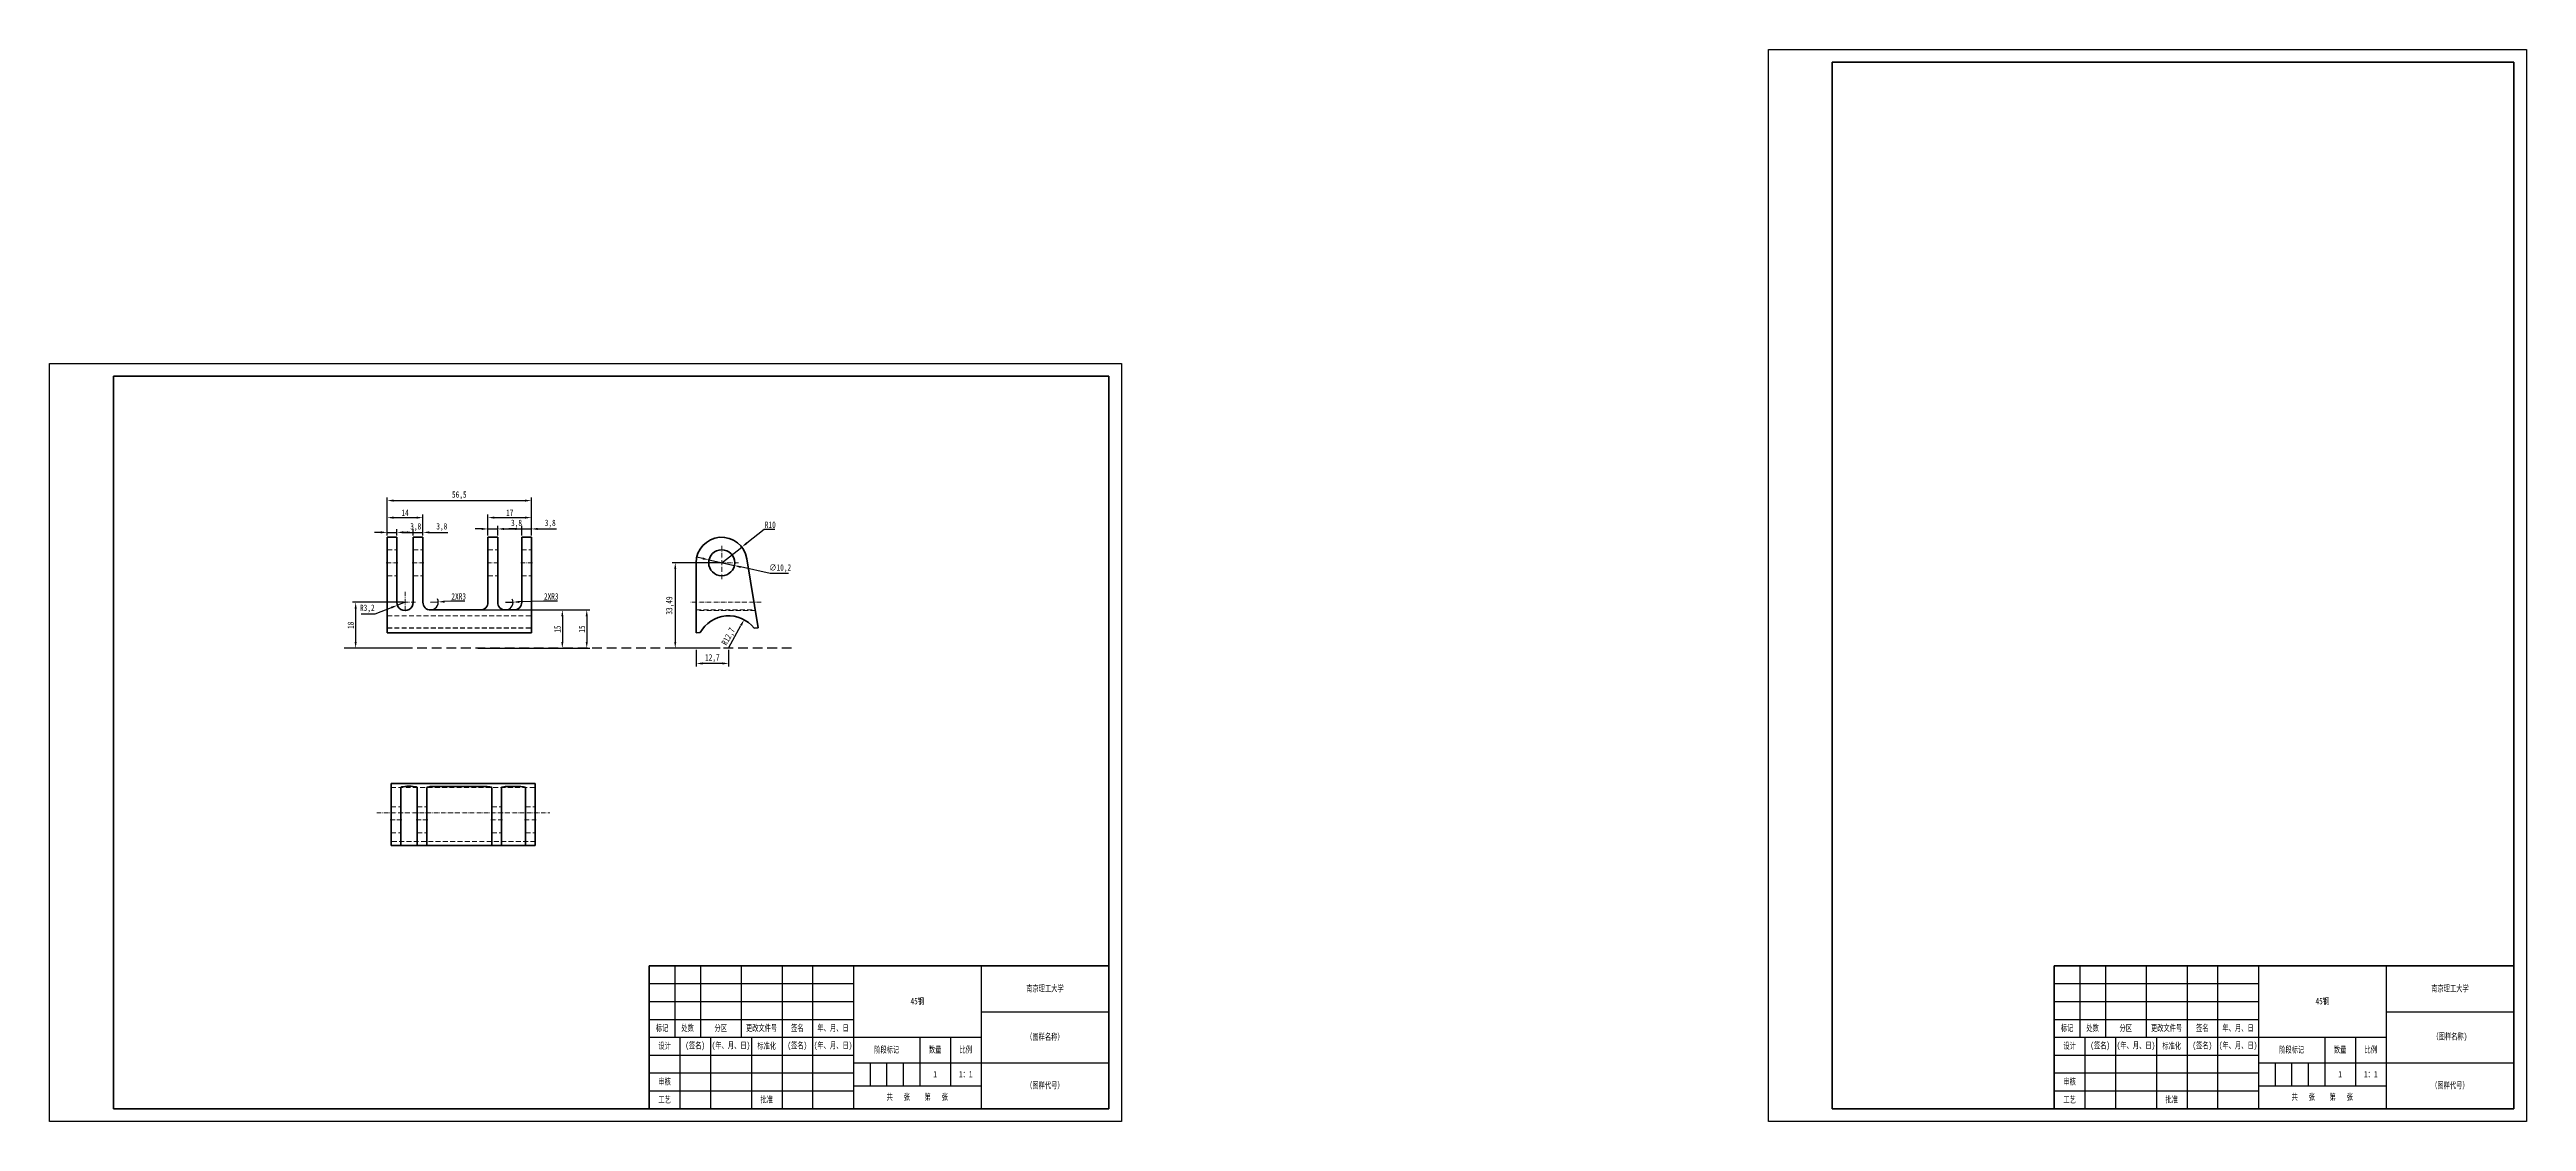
# Model space of a CAD drawing. Header units: millimetres. Extents: x 1050 to 2021, y 766 to 1186.
import ezdxf

# ---------------------------------------------------------------- set-up
doc = ezdxf.new("R2010")
doc.units = ezdxf.units.MM
doc.header["$LTSCALE"] = 0.3
for name, pattern in [('CENTER', [50.8, 31.75, -6.35, 6.35, -6.35]), ('DASHDOT', [18.5, 12, -3, 0.5, -3]), ('DASHED', [19.05, 12.7, -6.35])]:
    doc.linetypes.add(name, pattern=pattern)
for name, color, linetype, lineweight in [('尺寸线', 3, 'Continuous', 25), ('粗实线', 7, 'Continuous', 50), ('细实线', 7, 'Continuous', 25), ('细文本', 7, 'Continuous', 25), ('细点画线', 1, 'CENTER', 25), ('虚线', 2, 'DASHED', 25)]:
    doc.layers.add(name, color=color, linetype=linetype, lineweight=lineweight)
doc.styles.add('NUT Standard', font='simfang.ttf', dxfattribs={"width": 0.7, "height": 2.5})
doc.dimstyles.new('NUT Standard', dxfattribs={"dimtxt": 2.5, "dimasz": 2.5, "dimexe": 1.25, "dimexo": 0.625, "dimtad": 1, "dimtoh": 1, "dimtxsty": 'NUT Standard', "dimcen": 2.5, "dimadec": 0, "dimazin": 0, "dimtfac": 1, "dimtmove": 0, "dimatfit": 3, "dimfxl": 1, "dimarcsym": 0})

# ---------------------------------------------------------------- blocks, each defined once
blk = doc.blocks.new('*D17')
at = {"layer": 'Defpoints', "color": 0, "transparency": 16777216}
for p in [(1322.16, 962.2), (1316.11, 951.04)]:
    blk.add_point(p, dxfattribs=at)
at = {"layer": '尺寸线', "color": 0, "lineweight": -2, "transparency": 16777216}
blk.add_line((1316.25, 951.28), (1320.97, 960), dxfattribs=at)
at = {"layer": '尺寸线', "color": 0, "transparency": 16777216}
blk.add_solid([(1320.61, 960.2), (1321.34, 959.81), (1322.16, 962.2)], dxfattribs=at)
at = {"layer": '尺寸线', "color": 0, "transparency": 16777216, "insert": (1316.2, 955.53), "char_height": 2.5, "attachment_point": 5, "rotation": 61.54091, "style": 'NUT Standard'}
blk.add_mtext('R12,7', dxfattribs=at)
blk = doc.blocks.new('*D18')
at = {"layer": 'Defpoints', "color": 0, "transparency": 16777216}
for p in [(1321.29, 990.69), (1313.41, 984.53)]:
    blk.add_point(p, dxfattribs=at)
at = {"layer": '尺寸线', "color": 0, "lineweight": -2, "transparency": 16777216}
for p, q in [((1313.41, 984.53), (1321.29, 990.69)), ((1330.01, 997.52), (1323.26, 992.23)), ((1334.27, 997.52), (1330.01, 997.52))]:
    blk.add_line(p, q, dxfattribs=at)
at = {"layer": '尺寸线', "color": 0, "transparency": 16777216}
blk.add_solid([(1323, 992.56), (1323.51, 991.9), (1321.29, 990.69)], dxfattribs=at)
at = {"layer": '尺寸线', "color": 0, "transparency": 16777216, "insert": (1332.45, 999.41), "char_height": 2.5, "attachment_point": 5, "style": 'NUT Standard'}
blk.add_mtext('R10', dxfattribs=at)
blk = doc.blocks.new('*D19')
at = {"layer": 'Defpoints', "color": 0, "transparency": 16777216}
for p in [(1308.43, 985.64), (1318.39, 983.42)]:
    blk.add_point(p, dxfattribs=at)
at = {"layer": '尺寸线', "color": 0, "lineweight": -2, "transparency": 16777216}
for p, q in [((1305.99, 986.18), (1303.55, 986.72)), ((1308.43, 985.64), (1318.39, 983.42)), ((1332.44, 980.29), (1320.83, 982.88)), ((1339.6, 980.29), (1332.44, 980.29))]:
    blk.add_line(p, q, dxfattribs=at)
at = {"layer": '尺寸线', "color": 0, "transparency": 16777216}
for points in [[(1306.09, 986.59), (1305.9, 985.77), (1308.43, 985.64)], [(1320.92, 983.28), (1320.74, 982.47), (1318.39, 983.42)]]:
    blk.add_solid(points, dxfattribs=at)
at = {"layer": '尺寸线', "color": 0, "transparency": 16777216, "insert": (1336.33, 982.36), "char_height": 2.5, "attachment_point": 5, "style": 'NUT Standard'}
blk.add_mtext('∅10,2', dxfattribs=at)
blk = doc.blocks.new('*D20')
at = {"layer": 'Defpoints', "color": 0, "transparency": 16777216}
for p in [(1186.35, 967.88), (1189.34, 969.04)]:
    blk.add_point(p, dxfattribs=at)
at = {"layer": '尺寸线', "color": 0, "lineweight": -2, "transparency": 16777216}
for p, q in [((1172.11, 964.51), (1177.62, 964.51)), ((1177.62, 964.51), (1184.02, 966.98)), ((1189.34, 969.04), (1186.35, 967.88))]:
    blk.add_line(p, q, dxfattribs=at)
at = {"layer": '尺寸线', "color": 0, "transparency": 16777216}
blk.add_solid([(1183.87, 967.37), (1184.17, 966.59), (1186.35, 967.88)], dxfattribs=at)
at = {"layer": '尺寸线', "color": 0, "transparency": 16777216, "insert": (1174.55, 966.57), "char_height": 2.5, "attachment_point": 5, "style": 'NUT Standard'}
blk.add_mtext('R3,2', dxfattribs=at)
blk = doc.blocks.new('*D21')
at = {"layer": 'Defpoints', "color": 0, "transparency": 16777216}
for p in [(1199.34, 969.04), (1202.33, 969.18)]:
    blk.add_point(p, dxfattribs=at)
at = {"layer": '尺寸线', "color": 0, "lineweight": -2, "transparency": 16777216}
for p, q in [((1199.34, 969.04), (1202.33, 969.18)), ((1207.33, 969.43), (1204.83, 969.31)), ((1212.78, 969.43), (1207.33, 969.43))]:
    blk.add_line(p, q, dxfattribs=at)
blk.add_arc((1199.34, 969.04), 3, 281.93662, 26.68908, dxfattribs=at)
at = {"layer": '尺寸线', "color": 0, "transparency": 16777216}
blk.add_solid([(1204.81, 969.72), (1204.85, 968.89), (1202.33, 969.18)], dxfattribs=at)
at = {"layer": '尺寸线', "color": 0, "transparency": 16777216, "insert": (1210.37, 971.32), "char_height": 2.5, "attachment_point": 5, "style": 'NUT Standard'}
blk.add_mtext('2XR3', dxfattribs=at)
blk = doc.blocks.new('*D22')
at = {"layer": 'Defpoints', "color": 0, "transparency": 16777216}
for p in [(1228.64, 969.04), (1231.64, 969.12)]:
    blk.add_point(p, dxfattribs=at)
at = {"layer": '尺寸线', "color": 0, "lineweight": -2, "transparency": 16777216}
for p, q in [((1228.64, 969.04), (1231.64, 969.12)), ((1243.59, 969.43), (1234.14, 969.18)), ((1249.05, 969.43), (1243.59, 969.43))]:
    blk.add_line(p, q, dxfattribs=at)
blk.add_arc((1228.64, 969.04), 3, 281.93662, 25.37874, dxfattribs=at)
at = {"layer": '尺寸线', "color": 0, "transparency": 16777216}
blk.add_solid([(1234.12, 969.6), (1234.15, 968.76), (1231.64, 969.12)], dxfattribs=at)
at = {"layer": '尺寸线', "color": 0, "transparency": 16777216, "insert": (1246.63, 971.32), "char_height": 2.5, "attachment_point": 5, "style": 'NUT Standard'}
blk.add_mtext('2XR3', dxfattribs=at)
blk = doc.blocks.new('*D23')
at = {"layer": 'Defpoints', "color": 0, "transparency": 16777216}
for p in [(1182.34, 994.53), (1186.14, 996.43), (1186.14, 994.53)]:
    blk.add_point(p, dxfattribs=at)
at = {"layer": '尺寸线', "color": 0, "lineweight": -2, "transparency": 16777216}
for p, q in [((1179.84, 996.43), (1177.34, 996.43)), ((1182.34, 995.15), (1182.34, 997.68)), ((1182.34, 996.43), (1186.14, 996.43)), ((1186.14, 995.15), (1186.14, 997.68)), ((1188.64, 996.43), (1195.93, 996.43))]:
    blk.add_line(p, q, dxfattribs=at)
at = {"layer": '尺寸线', "color": 0, "transparency": 16777216}
for points in [[(1179.84, 996.85), (1179.84, 996.02), (1182.34, 996.43)], [(1188.64, 996.85), (1188.64, 996.02), (1186.14, 996.43)]]:
    blk.add_solid(points, dxfattribs=at)
at = {"layer": '尺寸线', "color": 0, "transparency": 16777216, "insert": (1193.53, 998.5), "char_height": 2.5, "attachment_point": 5, "style": 'NUT Standard'}
blk.add_mtext('3,8', dxfattribs=at)
blk = doc.blocks.new('*D24')
at = {"layer": 'Defpoints', "color": 0, "transparency": 16777216}
for p in [(1192.54, 994.53), (1196.34, 996.43), (1196.34, 994.53)]:
    blk.add_point(p, dxfattribs=at)
at = {"layer": '尺寸线', "color": 0, "lineweight": -2, "transparency": 16777216}
for p, q in [((1190.04, 996.43), (1187.54, 996.43)), ((1192.54, 995.15), (1192.54, 997.68)), ((1192.54, 996.43), (1196.34, 996.43)), ((1196.34, 995.15), (1196.34, 997.68)), ((1198.84, 996.43), (1206.13, 996.43))]:
    blk.add_line(p, q, dxfattribs=at)
at = {"layer": '尺寸线', "color": 0, "transparency": 16777216}
for points in [[(1190.04, 996.85), (1190.04, 996.02), (1192.54, 996.43)], [(1198.84, 996.85), (1198.84, 996.02), (1196.34, 996.43)]]:
    blk.add_solid(points, dxfattribs=at)
at = {"layer": '尺寸线', "color": 0, "transparency": 16777216, "insert": (1203.73, 998.5), "char_height": 2.5, "attachment_point": 5, "style": 'NUT Standard'}
blk.add_mtext('3,8', dxfattribs=at)
blk = doc.blocks.new('*D25')
at = {"layer": 'Defpoints', "color": 0, "transparency": 16777216}
for p in [(1221.84, 994.53), (1225.64, 997.78), (1225.64, 994.53)]:
    blk.add_point(p, dxfattribs=at)
at = {"layer": '尺寸线', "color": 0, "lineweight": -2, "transparency": 16777216}
for p, q in [((1219.34, 997.78), (1216.84, 997.78)), ((1221.84, 995.15), (1221.84, 999.03)), ((1221.84, 997.78), (1225.64, 997.78)), ((1225.64, 995.15), (1225.64, 999.03)), ((1228.14, 997.78), (1235.43, 997.78))]:
    blk.add_line(p, q, dxfattribs=at)
at = {"layer": '尺寸线', "color": 0, "transparency": 16777216}
for points in [[(1219.34, 998.2), (1219.34, 997.37), (1221.84, 997.78)], [(1228.14, 998.2), (1228.14, 997.37), (1225.64, 997.78)]]:
    blk.add_solid(points, dxfattribs=at)
at = {"layer": '尺寸线', "color": 0, "transparency": 16777216, "insert": (1233.03, 999.85), "char_height": 2.5, "attachment_point": 5, "style": 'NUT Standard'}
blk.add_mtext('3,8', dxfattribs=at)
blk = doc.blocks.new('*D26')
at = {"layer": 'Defpoints', "color": 0, "transparency": 16777216}
for p in [(1235.04, 994.53), (1238.84, 997.78), (1238.84, 994.53)]:
    blk.add_point(p, dxfattribs=at)
at = {"layer": '尺寸线', "color": 0, "lineweight": -2, "transparency": 16777216}
for p, q in [((1232.54, 997.78), (1230.04, 997.78)), ((1235.04, 995.15), (1235.04, 999.03)), ((1235.04, 997.78), (1238.84, 997.78)), ((1238.84, 995.15), (1238.84, 999.03)), ((1241.34, 997.78), (1248.63, 997.78))]:
    blk.add_line(p, q, dxfattribs=at)
at = {"layer": '尺寸线', "color": 0, "transparency": 16777216}
for points in [[(1232.54, 998.2), (1232.54, 997.37), (1235.04, 997.78)], [(1241.34, 998.2), (1241.34, 997.37), (1238.84, 997.78)]]:
    blk.add_solid(points, dxfattribs=at)
at = {"layer": '尺寸线', "color": 0, "transparency": 16777216, "insert": (1246.23, 999.85), "char_height": 2.5, "attachment_point": 5, "style": 'NUT Standard'}
blk.add_mtext('3,8', dxfattribs=at)
blk = doc.blocks.new('*D27')
at = {"layer": 'Defpoints', "color": 0, "transparency": 16777216}
for p in [(1196.34, 1002.21), (1182.34, 994.53), (1196.34, 994.53)]:
    blk.add_point(p, dxfattribs=at)
at = {"layer": '尺寸线', "color": 0, "lineweight": -2, "transparency": 16777216}
for p, q in [((1182.34, 995.15), (1182.34, 1003.46)), ((1184.84, 1002.21), (1193.84, 1002.21)), ((1196.34, 995.15), (1196.34, 1003.46))]:
    blk.add_line(p, q, dxfattribs=at)
at = {"layer": '尺寸线', "color": 0, "transparency": 16777216}
for points in [[(1184.84, 1002.63), (1184.84, 1001.8), (1182.34, 1002.21)], [(1193.84, 1002.63), (1193.84, 1001.8), (1196.34, 1002.21)]]:
    blk.add_solid(points, dxfattribs=at)
at = {"layer": '尺寸线', "color": 0, "transparency": 16777216, "insert": (1189.34, 1004.09), "char_height": 2.5, "attachment_point": 5, "style": 'NUT Standard'}
blk.add_mtext('14', dxfattribs=at)
blk = doc.blocks.new('*D28')
at = {"layer": 'Defpoints', "color": 0, "transparency": 16777216}
for p in [(1238.84, 1002.21), (1221.84, 994.53), (1238.84, 994.53)]:
    blk.add_point(p, dxfattribs=at)
at = {"layer": '尺寸线', "color": 0, "lineweight": -2, "transparency": 16777216}
for p, q in [((1221.84, 995.15), (1221.84, 1003.46)), ((1224.34, 1002.21), (1236.34, 1002.21)), ((1238.84, 995.15), (1238.84, 1003.46))]:
    blk.add_line(p, q, dxfattribs=at)
at = {"layer": '尺寸线', "color": 0, "transparency": 16777216}
for points in [[(1224.34, 1002.63), (1224.34, 1001.8), (1221.84, 1002.21)], [(1236.34, 1002.63), (1236.34, 1001.8), (1238.84, 1002.21)]]:
    blk.add_solid(points, dxfattribs=at)
at = {"layer": '尺寸线', "color": 0, "transparency": 16777216, "insert": (1230.34, 1004.1), "char_height": 2.5, "attachment_point": 5, "style": 'NUT Standard'}
blk.add_mtext('17', dxfattribs=at)
blk = doc.blocks.new('*D30')
at = {"layer": 'Defpoints', "color": 0, "transparency": 16777216}
for p in [(1232.04, 966.04), (1232.04, 951.04), (1250.97, 951.04)]:
    blk.add_point(p, dxfattribs=at)
at = {"layer": '尺寸线', "color": 0, "lineweight": -2, "transparency": 16777216}
for p, q in [((1232.66, 966.04), (1252.22, 966.04)), ((1250.97, 963.54), (1250.97, 953.54)), ((1232.66, 951.04), (1252.22, 951.04))]:
    blk.add_line(p, q, dxfattribs=at)
at = {"layer": '尺寸线', "color": 0, "transparency": 16777216}
for points in [[(1250.55, 963.54), (1251.38, 963.54), (1250.97, 966.04)], [(1250.55, 953.54), (1251.38, 953.54), (1250.97, 951.04)]]:
    blk.add_solid(points, dxfattribs=at)
at = {"layer": '尺寸线', "color": 0, "transparency": 16777216, "insert": (1249.08, 958.54), "char_height": 2.5, "attachment_point": 5, "rotation": 90, "style": 'NUT Standard'}
blk.add_mtext('15', dxfattribs=at)
blk = doc.blocks.new('*D31')
at = {"layer": 'Defpoints', "color": 0, "transparency": 16777216}
for p in [(1216.2, 966.04), (1217.23, 951.04), (1260.53, 951.04)]:
    blk.add_point(p, dxfattribs=at)
at = {"layer": '尺寸线', "color": 0, "lineweight": -2, "transparency": 16777216}
for p, q in [((1216.83, 966.04), (1261.78, 966.04)), ((1260.53, 963.54), (1260.53, 953.54)), ((1217.85, 951.04), (1261.78, 951.04))]:
    blk.add_line(p, q, dxfattribs=at)
at = {"layer": '尺寸线', "color": 0, "transparency": 16777216}
for points in [[(1260.11, 963.54), (1260.95, 963.54), (1260.53, 966.04)], [(1260.11, 953.54), (1260.95, 953.54), (1260.53, 951.04)]]:
    blk.add_solid(points, dxfattribs=at)
at = {"layer": '尺寸线', "color": 0, "transparency": 16777216, "insert": (1258.64, 958.54), "char_height": 2.5, "attachment_point": 5, "rotation": 90, "style": 'NUT Standard'}
blk.add_mtext('15', dxfattribs=at)
blk = doc.blocks.new('*D32')
at = {"layer": 'Defpoints', "color": 0, "transparency": 16777216}
for p in [(1189.34, 969.04), (1169.98, 951.04), (1189.34, 951.04)]:
    blk.add_point(p, dxfattribs=at)
at = {"layer": '尺寸线', "color": 0, "lineweight": -2, "transparency": 16777216}
for p, q in [((1188.71, 969.04), (1168.73, 969.04)), ((1169.98, 966.54), (1169.98, 953.54)), ((1188.71, 951.04), (1168.73, 951.04))]:
    blk.add_line(p, q, dxfattribs=at)
at = {"layer": '尺寸线', "color": 0, "transparency": 16777216}
for points in [[(1169.57, 966.54), (1170.4, 966.54), (1169.98, 969.04)], [(1169.57, 953.54), (1170.4, 953.54), (1169.98, 951.04)]]:
    blk.add_solid(points, dxfattribs=at)
at = {"layer": '尺寸线', "color": 0, "transparency": 16777216, "insert": (1168.09, 960.04), "char_height": 2.5, "attachment_point": 5, "rotation": 90, "style": 'NUT Standard'}
blk.add_mtext('18', dxfattribs=at)
blk = doc.blocks.new('*D33')
at = {"layer": 'Defpoints', "color": 0, "transparency": 16777216}
for p in [(1303.41, 951.04), (1303.41, 945.08), (1316.11, 951.04)]:
    blk.add_point(p, dxfattribs=at)
at = {"layer": '尺寸线', "color": 0, "lineweight": -2, "transparency": 16777216}
for p, q in [((1303.41, 950.41), (1303.41, 943.83)), ((1313.61, 945.08), (1305.91, 945.08)), ((1316.11, 950.41), (1316.11, 943.83))]:
    blk.add_line(p, q, dxfattribs=at)
at = {"layer": '尺寸线', "color": 0, "transparency": 16777216}
for points in [[(1305.91, 945.49), (1305.91, 944.66), (1303.41, 945.08)], [(1313.61, 945.49), (1313.61, 944.66), (1316.11, 945.08)]]:
    blk.add_solid(points, dxfattribs=at)
at = {"layer": '尺寸线', "color": 0, "transparency": 16777216, "insert": (1309.76, 947.15), "char_height": 2.5, "attachment_point": 5, "style": 'NUT Standard'}
blk.add_mtext('12,7', dxfattribs=at)
blk = doc.blocks.new('*D34')
at = {"layer": 'Defpoints', "color": 0, "transparency": 16777216}
for p in [(1313.41, 984.53), (1295.22, 951.04), (1313.41, 951.04)]:
    blk.add_point(p, dxfattribs=at)
at = {"layer": '尺寸线', "color": 0, "lineweight": -2, "transparency": 16777216}
for p, q in [((1312.79, 984.53), (1293.97, 984.53)), ((1295.22, 982.03), (1295.22, 953.54)), ((1312.79, 951.04), (1293.97, 951.04))]:
    blk.add_line(p, q, dxfattribs=at)
at = {"layer": '尺寸线', "color": 0, "transparency": 16777216}
for points in [[(1294.8, 982.03), (1295.63, 982.03), (1295.22, 984.53)], [(1294.8, 953.54), (1295.63, 953.54), (1295.22, 951.04)]]:
    blk.add_solid(points, dxfattribs=at)
at = {"layer": '尺寸线', "color": 0, "transparency": 16777216, "insert": (1293.15, 967.78), "char_height": 2.5, "attachment_point": 5, "rotation": 90, "style": 'NUT Standard'}
blk.add_mtext('33,49', dxfattribs=at)
blk = doc.blocks.new('*D35')
at = {"layer": 'Defpoints', "color": 0, "transparency": 16777216}
for p in [(1238.84, 1008.88), (1182.34, 994.53), (1238.84, 994.53)]:
    blk.add_point(p, dxfattribs=at)
at = {"layer": '尺寸线', "color": 0, "lineweight": -2, "transparency": 16777216}
for p, q in [((1182.34, 995.15), (1182.34, 1010.13)), ((1238.84, 995.15), (1238.84, 1010.13)), ((1184.84, 1008.88), (1236.34, 1008.88))]:
    blk.add_line(p, q, dxfattribs=at)
at = {"layer": '尺寸线', "color": 0, "transparency": 16777216}
for points in [[(1184.84, 1009.3), (1184.84, 1008.47), (1182.34, 1008.88)], [(1236.34, 1009.3), (1236.34, 1008.47), (1238.84, 1008.88)]]:
    blk.add_solid(points, dxfattribs=at)
at = {"layer": '尺寸线', "color": 0, "transparency": 16777216, "insert": (1210.59, 1010.95), "char_height": 2.5, "attachment_point": 5, "style": 'NUT Standard'}
blk.add_mtext('56,5', dxfattribs=at)

msp = doc.modelspace()

# ---------------------------------------------------------------- linework, layer by layer
for p, q in [((1723.555, 765.619), (1723.555, 1185.619)), ((1723.555, 1185.619), (2020.555, 1185.619)), ((2020.555, 1185.619), (2020.555, 765.619)), ((1050.042, 1062.619), (1470.042, 1062.619)), ((1050.042, 765.619), (1050.042, 1062.619)), ((1470.042, 1062.619), (1470.042, 765.619)), ((2015.555, 854.619), (2015.555, 770.619)), ((1470.042, 765.619), (1050.042, 765.619)), ((2020.555, 765.619), (1723.555, 765.619))]:
    msp.add_line(p, q)
at = {"color": 7, "lineweight": 35}
for p, q in [((1182.337, 984.528), (1182.337, 994.528)), ((1182.337, 994.528), (1186.137, 994.528)), ((1186.137, 984.528), (1186.137, 994.528)), ((1192.537, 994.528), (1192.537, 984.528)), ((1192.537, 994.528), (1196.337, 994.528)), ((1196.337, 984.528), (1196.337, 994.528)), ((1221.837, 994.528), (1221.837, 984.528)), ((1221.837, 994.528), (1225.637, 994.528)), ((1225.637, 984.528), (1225.637, 994.528)), ((1235.037, 994.528), (1235.037, 984.528)), ((1235.037, 994.528), (1238.837, 994.528)), ((1238.837, 984.528), (1238.837, 994.528)), ((1182.337, 984.528), (1182.337, 957.035)), ((1186.137, 984.528), (1186.137, 969.036)), ((1192.537, 969.036), (1192.537, 984.528)), ((1196.337, 984.528), (1196.337, 969.036)), ((1221.837, 969.036), (1221.837, 984.528)), ((1225.637, 984.528), (1225.637, 969.036)), ((1235.037, 969.036), (1235.037, 984.528)), ((1238.837, 984.528), (1238.837, 957.035)), ((1303.413, 984.528), (1303.413, 957.035)), ((1323.284, 986.13), (1327.688, 958.992)), ((1218.837, 966.036), (1199.337, 966.036)), ((1232.037, 966.036), (1228.637, 966.036)), ((1182.337, 957.035), (1238.837, 957.035)), ((1303.413, 957.035), (1304.988, 957.162)), ((1326.113, 958.865), (1327.688, 958.992)), ((1183.882, 893.655), (1183.882, 898.059)), ((1183.882, 898.059), (1240.382, 898.059)), ((1183.882, 873.784), (1183.882, 893.655)), ((1187.682, 893.655), (1187.682, 896.429)), ((1187.682, 873.784), (1187.682, 893.655)), ((1194.082, 893.655), (1194.082, 896.429)), ((1194.082, 893.655), (1194.082, 873.784)), ((1197.882, 893.655), (1197.882, 896.429)), ((1197.882, 873.784), (1197.882, 893.655)), ((1220.382, 896.916), (1200.882, 896.916)), ((1223.382, 893.655), (1223.382, 896.429)), ((1223.382, 893.655), (1223.382, 873.784)), ((1227.182, 893.655), (1227.182, 896.429)), ((1227.182, 873.784), (1227.182, 893.655)), ((1233.582, 896.916), (1230.182, 896.916)), ((1236.582, 893.655), (1236.582, 896.429)), ((1236.582, 893.655), (1236.582, 873.784)), ((1240.382, 893.655), (1240.382, 898.059)), ((1240.382, 873.784), (1240.382, 893.655)), ((1183.882, 873.784), (1187.682, 873.784)), ((1187.682, 873.784), (1194.082, 873.784)), ((1194.082, 873.784), (1197.882, 873.784)), ((1197.882, 873.784), (1200.882, 873.784)), ((1220.382, 873.784), (1200.882, 873.784)), ((1220.382, 873.784), (1223.382, 873.784)), ((1223.382, 873.784), (1227.182, 873.784)), ((1227.182, 873.784), (1230.182, 873.784)), ((1233.582, 873.784), (1230.182, 873.784)), ((1233.582, 873.784), (1236.582, 873.784)), ((1236.582, 873.784), (1240.382, 873.784))]:
    msp.add_line(p, q, dxfattribs=at)
at = {"color": 7, "linetype": 'DASHDOT', "lineweight": 13, "ltscale": 0.015594}
msp.add_line((1190.882, 897.001), (1190.882, 896.377), dxfattribs=at)
at = {"color": 7, "lineweight": 35}
msp.add_circle((1313.413, 984.528), 5.1, dxfattribs=at)
for centre, radius, start, end in [((1313.413, 984.528), 10, 9.218026, 179.999995), ((1189.337, 969.036), 3.2, 179.999841, 0), ((1199.337, 969.036), 3, 179.999995, 269.999997), ((1218.837, 969.036), 3, 269.999997, 0), ((1228.637, 969.036), 3, 179.999995, 269.999997), ((1232.037, 969.036), 3, 269.999997, 0), ((1316.113, 951.036), 12.7, 38.05709, 151.160938)]:
    msp.add_arc(centre, radius, start, end, dxfattribs=at)
for centre, major_axis, start_param, end_param in [((1190.882, 896.429), (-3.2, 0), 3.1415927, 6.2831881), ((1200.882, 896.429), (3, 0), 1.5707963, 3.1415927), ((1220.382, 896.429), (3, 0), 0, 1.5707963), ((1230.182, 896.429), (3, 0), 1.5707963, 3.1415927), ((1233.582, 896.429), (3, 0), 0, 1.5707963)]:
    msp.add_ellipse(centre, major_axis=major_axis, ratio=0.1622875, start_param=start_param, end_param=end_param, dxfattribs=at)
at = {"layer": '粗实线'}
for p, q in [((1748.555, 770.619), (1748.555, 1180.619)), ((1748.555, 1180.619), (2015.555, 1180.619)), ((2015.555, 1180.619), (2015.555, 770.619)), ((1075.042, 770.619), (1075.042, 1057.619)), ((1075.042, 1057.619), (1465.042, 1057.619)), ((1465.042, 1057.619), (1465.042, 770.619)), ((1285.042, 826.619), (1465.042, 826.619)), ((1285.042, 770.619), (1285.042, 826.619)), ((1835.555, 826.619), (2015.555, 826.619)), ((1835.555, 770.619), (1835.555, 826.619)), ((1465.042, 770.619), (1075.042, 770.619)), ((1285.042, 770.619), (1465.042, 770.619)), ((2015.555, 770.619), (1748.555, 770.619))]:
    msp.add_line(p, q, dxfattribs=at)
at = {"layer": '细实线'}
for p, q in [((1295.042, 826.619), (1295.042, 798.619)), ((1305.042, 826.619), (1305.042, 798.619)), ((1321.042, 826.619), (1321.042, 798.619)), ((1337.042, 826.619), (1337.042, 798.619)), ((1349.042, 826.619), (1349.042, 798.619)), ((1365.042, 826.619), (1365.042, 770.619)), ((1415.042, 826.619), (1415.042, 770.619)), ((1845.555, 826.619), (1845.555, 798.619)), ((1855.555, 826.619), (1855.555, 798.619)), ((1871.555, 826.619), (1871.555, 798.619)), ((1887.555, 826.619), (1887.555, 798.619)), ((1899.555, 826.619), (1899.555, 798.619)), ((1915.555, 826.619), (1915.555, 770.619)), ((1965.555, 826.619), (1965.555, 770.619)), ((1285.042, 819.619), (1365.042, 819.619)), ((1835.555, 819.619), (1915.555, 819.619)), ((1285.042, 812.619), (1365.042, 812.619)), ((1285.042, 805.619), (1365.042, 805.619)), ((1415.042, 808.619), (1465.042, 808.619)), ((1835.555, 812.619), (1915.555, 812.619)), ((1835.555, 805.619), (1915.555, 805.619)), ((1965.555, 808.619), (2015.555, 808.619)), ((1285.042, 798.619), (1415.042, 798.619)), ((1297.042, 798.619), (1297.042, 770.619)), ((1309.042, 798.619), (1309.042, 770.619)), ((1325.042, 798.619), (1325.042, 770.619)), ((1337.042, 798.619), (1337.042, 770.619)), ((1349.042, 798.619), (1349.042, 770.619)), ((1391.042, 798.619), (1391.042, 779.619)), ((1403.042, 798.619), (1403.042, 779.619)), ((1835.555, 798.619), (1965.555, 798.619)), ((1847.555, 798.619), (1847.555, 770.619)), ((1859.555, 798.619), (1859.555, 770.619)), ((1875.555, 798.619), (1875.555, 770.619)), ((1887.555, 798.619), (1887.555, 770.619)), ((1899.555, 798.619), (1899.555, 770.619)), ((1941.555, 798.619), (1941.555, 779.619)), ((1953.555, 798.619), (1953.555, 779.619)), ((1285.042, 791.619), (1365.042, 791.619)), ((1365.042, 788.619), (1465.042, 788.619)), ((1371.542, 788.619), (1371.542, 779.619)), ((1378.042, 788.619), (1378.042, 779.619)), ((1384.542, 788.619), (1384.542, 779.619)), ((1835.555, 791.619), (1915.555, 791.619)), ((1915.555, 788.619), (2015.555, 788.619)), ((1922.055, 788.619), (1922.055, 779.619)), ((1928.555, 788.619), (1928.555, 779.619)), ((1935.055, 788.619), (1935.055, 779.619)), ((1285.042, 784.619), (1365.042, 784.619)), ((1285.042, 777.619), (1365.042, 777.619)), ((1365.042, 779.619), (1415.042, 779.619)), ((1835.555, 784.619), (1915.555, 784.619)), ((1835.555, 777.619), (1915.555, 777.619)), ((1915.555, 779.619), (1965.555, 779.619))]:
    msp.add_line(p, q, dxfattribs=at)
at = {"layer": '细点画线', "linetype": 'DASHDOT', "lineweight": 13, "ltscale": 0.5}
for p, q in [((1313.413, 991.158), (1313.413, 977.898)), ((1181.957, 984.528), (1186.517, 984.528)), ((1192.157, 984.528), (1196.717, 984.528)), ((1221.457, 984.528), (1226.017, 984.528)), ((1234.657, 984.528), (1239.217, 984.528)), ((1320.043, 984.528), (1306.783, 984.528)), ((1189.337, 973.196), (1189.337, 964.876)), ((1193.497, 969.036), (1185.177, 969.036)), ((1178.232, 886.484), (1246.032, 886.484)), ((1183.502, 883.784), (1188.062, 883.784)), ((1193.702, 883.784), (1198.262, 883.784)), ((1223.002, 883.784), (1227.562, 883.784)), ((1236.202, 883.784), (1240.762, 883.784))]:
    msp.add_line(p, q, dxfattribs=at)
at = {"layer": '虚线', "linetype": 'DASHED', "lineweight": 13, "ltscale": 0.5}
for p, q in [((1182.337, 989.628), (1186.137, 989.628)), ((1192.537, 989.628), (1196.337, 989.628)), ((1221.837, 989.628), (1225.637, 989.628)), ((1235.037, 989.628), (1238.837, 989.628)), ((1182.337, 979.428), (1186.137, 979.428)), ((1192.537, 979.428), (1196.337, 979.428)), ((1221.837, 979.428), (1225.637, 979.428)), ((1235.037, 979.428), (1238.837, 979.428)), ((1182.337, 963.736), (1238.837, 963.736)), ((1303.413, 966.036), (1326.545, 966.036)), ((1326.577, 965.836), (1303.413, 965.836)), ((1182.337, 958.992), (1238.837, 958.992)), ((1182.337, 958.865), (1238.837, 958.865)), ((1238.837, 957.162), (1182.337, 957.162)), ((1183.882, 896.484), (1240.382, 896.484)), ((1183.882, 888.884), (1187.682, 888.884)), ((1194.082, 888.884), (1197.882, 888.884)), ((1223.382, 888.884), (1227.182, 888.884)), ((1236.582, 888.884), (1240.382, 888.884)), ((1183.882, 878.684), (1187.682, 878.684)), ((1240.382, 875.359), (1183.882, 875.359)), ((1194.082, 878.684), (1197.882, 878.684)), ((1223.382, 878.684), (1227.182, 878.684)), ((1236.582, 878.684), (1240.382, 878.684))]:
    msp.add_line(p, q, dxfattribs=at)
at = {"layer": '虚线', "linetype": 'DASHDOT', "lineweight": 13, "ltscale": 0.5}
msp.add_line((1328.894, 969.036), (1301.096, 969.036), dxfattribs=at)
at = {"layer": '虚线'}
msp.add_line((1340.795, 951.036), (1164.003, 951.036), dxfattribs=at)

# ---------------------------------------------------------------- texts
at = {"layer": '粗实线', "char_height": 2.5, "attachment_point": 5, "style": 'NUT Standard'}
for s, insert in [('\\pxqc;{\\fFangSong|b0|i0|c134|p49;1}', (1397.042, 784.119)), ('\\pxqc;{\\fFangSong|b0|i0|c134|p49;1：1}', (1409.042, 784.119)), ('\\pxqc;{\\fFangSong|b0|i0|c134|p49;1}', (1947.555, 784.119)), ('\\pxqc;{\\fFangSong|b0|i0|c134|p49;1：1}', (1959.555, 784.119))]:
    msp.add_mtext_dynamic_manual_height_columns(s, width=12, gutter_width=12.5, heights=[0], dxfattribs=dict(at, insert=insert))
at = {"layer": '粗实线', "char_height": 2.5, "width": 12, "attachment_point": 5, "style": 'NUT Standard'}
for s, insert in [('工艺', (1841.555, 774.119)), ('批准', (1881.555, 774.119))]:
    msp.add_mtext(s, dxfattribs=dict(at, insert=insert))
at = {"layer": '细文本', "char_height": 2.5, "attachment_point": 5, "style": 'NUT Standard'}
for s, insert, width in [('{\\fFangSong|b0|i0|c134|p49;南京理工大学}', (1440.042, 817.619), 50), ('{\\fFangSong|b0|i0|c134|p49;南京理工大学}', (1990.555, 817.619), 50), ('45钢', (1390.042, 812.619), 50), ('45钢', (1940.555, 812.619), 50), ('标记', (1290.042, 802.119), 10), ('设计', (1291.042, 795.119), 12), ('处数', (1300.042, 802.119), 10), ('(签名)', (1303.042, 795.119), 12), ('(年、月、日)', (1317.042, 795.119), 16), ('分区', (1313.042, 802.119), 16), ('更改文件号', (1329.042, 802.119), 16), ('标准化', (1331.042, 795.119), 12), ('(签名)', (1343.042, 795.119), 12), ('签名', (1343.042, 802.119), 12), ('(年、月、日)', (1357.042, 795.119), 16), ('年、月、日', (1357.042, 802.119), 16), ('（图样名称）', (1440.042, 798.619), 50), ('标记', (1840.555, 802.119), 10), ('设计', (1841.555, 795.119), 12), ('处数', (1850.555, 802.119), 10), ('(签名)', (1853.555, 795.119), 12), ('(年、月、日)', (1867.555, 795.119), 16), ('分区', (1863.555, 802.119), 16), ('更改文件号', (1879.555, 802.119), 16), ('标准化', (1881.555, 795.119), 12), ('(签名)', (1893.555, 795.119), 12), ('签名', (1893.555, 802.119), 12), ('(年、月、日)', (1907.555, 795.119), 16), ('年、月、日', (1907.555, 802.119), 16), ('（图样名称)', (1990.555, 798.619), 50), ('阶段标记', (1378.042, 793.619), 26), ('数量', (1397.042, 793.619), 12), ('比例', (1409.042, 793.619), 12), ('阶段标记', (1928.555, 793.619), 26), ('数量', (1947.555, 793.619), 12), ('比例', (1959.555, 793.619), 12), ('审核', (1291.042, 781.119), 12), ('共   张    第   张', (1390.042, 775.119), 50), ('（图样代号）', (1440.042, 779.619), 50), ('审核', (1841.555, 781.119), 12), ('共   张    第   张', (1940.555, 775.119), 50), ('（图样代号）', (1990.555, 779.619), 50), ('工艺', (1291.042, 774.119), 12), ('批准', (1331.042, 774.119), 12)]:
    msp.add_mtext(s, dxfattribs=dict(at, insert=insert, width=width))

# ---------------------------------------------------------------- dimensions: what is measured, and where the dimension line sits
at = {"layer": '尺寸线'}
for base, p1, p2, picture, middle in [((1238.837, 1008.882), (1182.337, 994.528), (1238.837, 994.528), '*D35', (1210.587, 1010.95)), ((1186.137, 996.433), (1182.337, 994.528), (1186.137, 994.528), '*D23', (1193.532, 998.501)), ((1196.337, 1002.214), (1182.337, 994.528), (1196.337, 994.528), '*D27', (1189.337, 1004.089)), ((1196.337, 996.433), (1192.537, 994.528), (1196.337, 994.528), '*D24', (1203.732, 998.501)), ((1225.637, 997.782), (1221.837, 994.528), (1225.637, 994.528), '*D25', (1233.032, 999.85)), ((1238.837, 1002.214), (1221.837, 994.528), (1238.837, 994.528), '*D28', (1230.337, 1004.103)), ((1238.837, 997.782), (1235.037, 994.528), (1238.837, 994.528), '*D26', (1246.232, 999.85)), ((1303.413, 945.078), (1316.113, 951.036), (1303.413, 951.036), '*D33', (1309.763, 947.146))]:
    dim = msp.add_linear_dim(base=base, p1=p1, p2=p2, dimstyle='NUT Standard', dxfattribs=at)
    dim.commit()
    dim.dimension.update_dxf_attribs({"geometry": picture, "text_midpoint": middle})
for center, mpoint, picture, middle in [((1313.413, 984.528), (1321.288, 990.691), '*D18', (1332.451, 997.517)), ((1189.337, 969.036), (1186.353, 967.882), '*D20', (1174.554, 964.505)), ((1316.113, 951.036), (1322.165, 962.202), '*D17', (1318.014, 954.544))]:
    dim = msp.add_radius_dim(center=center, mpoint=mpoint, dimstyle='NUT Standard', dxfattribs=at)
    dim.commit()
    dim.dimension.update_dxf_attribs({"geometry": picture, "text_midpoint": middle, "dimtype": 164})
for base, p1, p2, picture, middle in [((1295.218, 951.036), (1313.413, 984.528), (1313.413, 951.036), '*D34', (1293.15, 967.782)), ((1169.984, 951.036), (1189.337, 969.036), (1189.337, 951.036), '*D32', (1168.094, 960.036)), ((1260.529, 951.036), (1216.205, 966.036), (1217.225, 951.036), '*D31', (1258.64, 958.536)), ((1250.966, 951.036), (1232.037, 966.036), (1232.037, 951.036), '*D30', (1249.076, 958.536))]:
    dim = msp.add_linear_dim(base=base, p1=p1, p2=p2, angle=90, dimstyle='NUT Standard', dxfattribs=at)
    dim.commit()
    dim.dimension.update_dxf_attribs({"geometry": picture, "text_midpoint": middle})
dim = msp.add_diameter_dim_2p(p1=(1308.435, 985.637), p2=(1318.391, 983.42), dimstyle='NUT Standard', dxfattribs=at)
dim.commit()
dim.dimension.update_dxf_attribs({"geometry": '*D19', "text_midpoint": (1332.437, 980.291), "dimtype": 163})
dim = msp.add_radius_dim(center=(1199.337, 969.036), mpoint=(1202.334, 969.184), text='2X<>', dimstyle='NUT Standard', dxfattribs=at)
dim.commit()
dim.dimension.update_dxf_attribs({"geometry": '*D21', "text_midpoint": (1210.368, 971.319)})
dim = msp.add_radius_dim(center=(1228.637, 969.036), mpoint=(1231.636, 969.115), text='2X<>', dimstyle='NUT Standard', dxfattribs=at)
dim.commit()
dim.dimension.update_dxf_attribs({"geometry": '*D22', "text_midpoint": (1243.591, 969.429), "dimtype": 164})

doc.saveas('drawing.dxf')
